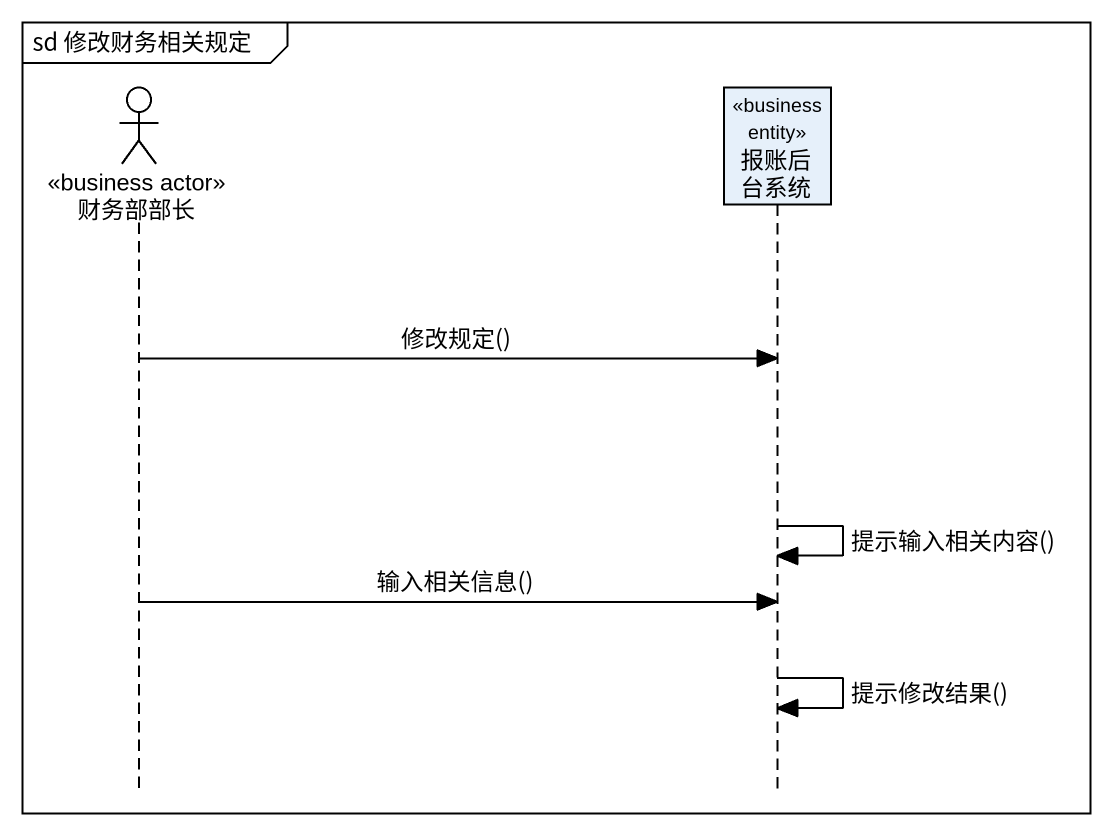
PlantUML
@startuml
mainframe sd 修改财务相关规定
hide footbox
actor 财务部部长 <<business actor>>
participant 报账后台系统 <<business entity>>

财务部部长 -> 报账后台系统 : 修改规定()
报账后台系统 -> 报账后台系统 : 提示输入相关内容()
财务部部长 -> 报账后台系统 : 输入相关信息()
报账后台系统 -> 报账后台系统 : 提示修改结果()
@enduml
